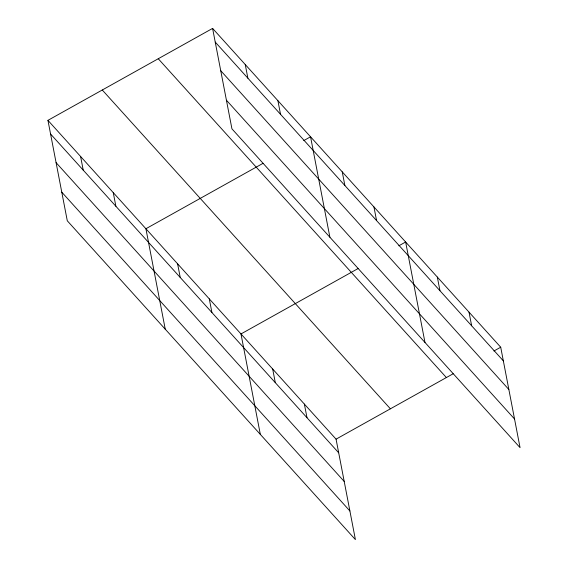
<?xml version="1.0" encoding="UTF-8"?>
<svg xmlns="http://www.w3.org/2000/svg" width="568" height="568" viewBox="0 0 568 568"><rect width="100%" height="100%" fill="white"/><g stroke="black" fill="none" stroke-linecap="round" stroke-linejoin="round"><path stroke-width="0.85" d="M47.939 120.345L336.064 439.156L355.405 539.6L67.287 220.789L47.939 120.345L212.595 28.4L500.713 347.211L520.061 447.655L231.936 128.844L212.595 28.4M263.012 163.343L145.905 228.741L165.245 329.184M303.759 140.587L310.554 136.796L329.894 237.239M358.089 268.55L240.981 333.949L260.329 434.392M398.842 245.795L405.637 242.004L424.978 342.447M336.064 439.156L453.172 373.758M493.926 351.003L500.713 347.211M215.222 42.06L503.347 360.872M220.739 70.702L508.857 389.506M226.419 100.209L514.544 419.014M158.259 58.738L446.377 377.55M102.276 90L390.401 408.811M50.573 134.005L338.691 452.81M56.09 162.647L344.208 481.451M61.77 192.154L349.895 510.959M469.019 312.137L471.653 325.798M437.332 277.07L439.959 290.731M373.943 206.929L376.57 220.59M342.248 171.863L344.875 185.523M277.901 100.664L280.528 114.324M245.248 64.532L247.875 78.192M304.37 404.082L307.004 417.743M272.675 369.015L275.31 382.676M209.287 298.874L211.921 312.535M177.599 263.808L180.226 277.468M113.252 192.609L115.879 206.269M80.599 156.477L83.226 170.137"/></g></svg>
